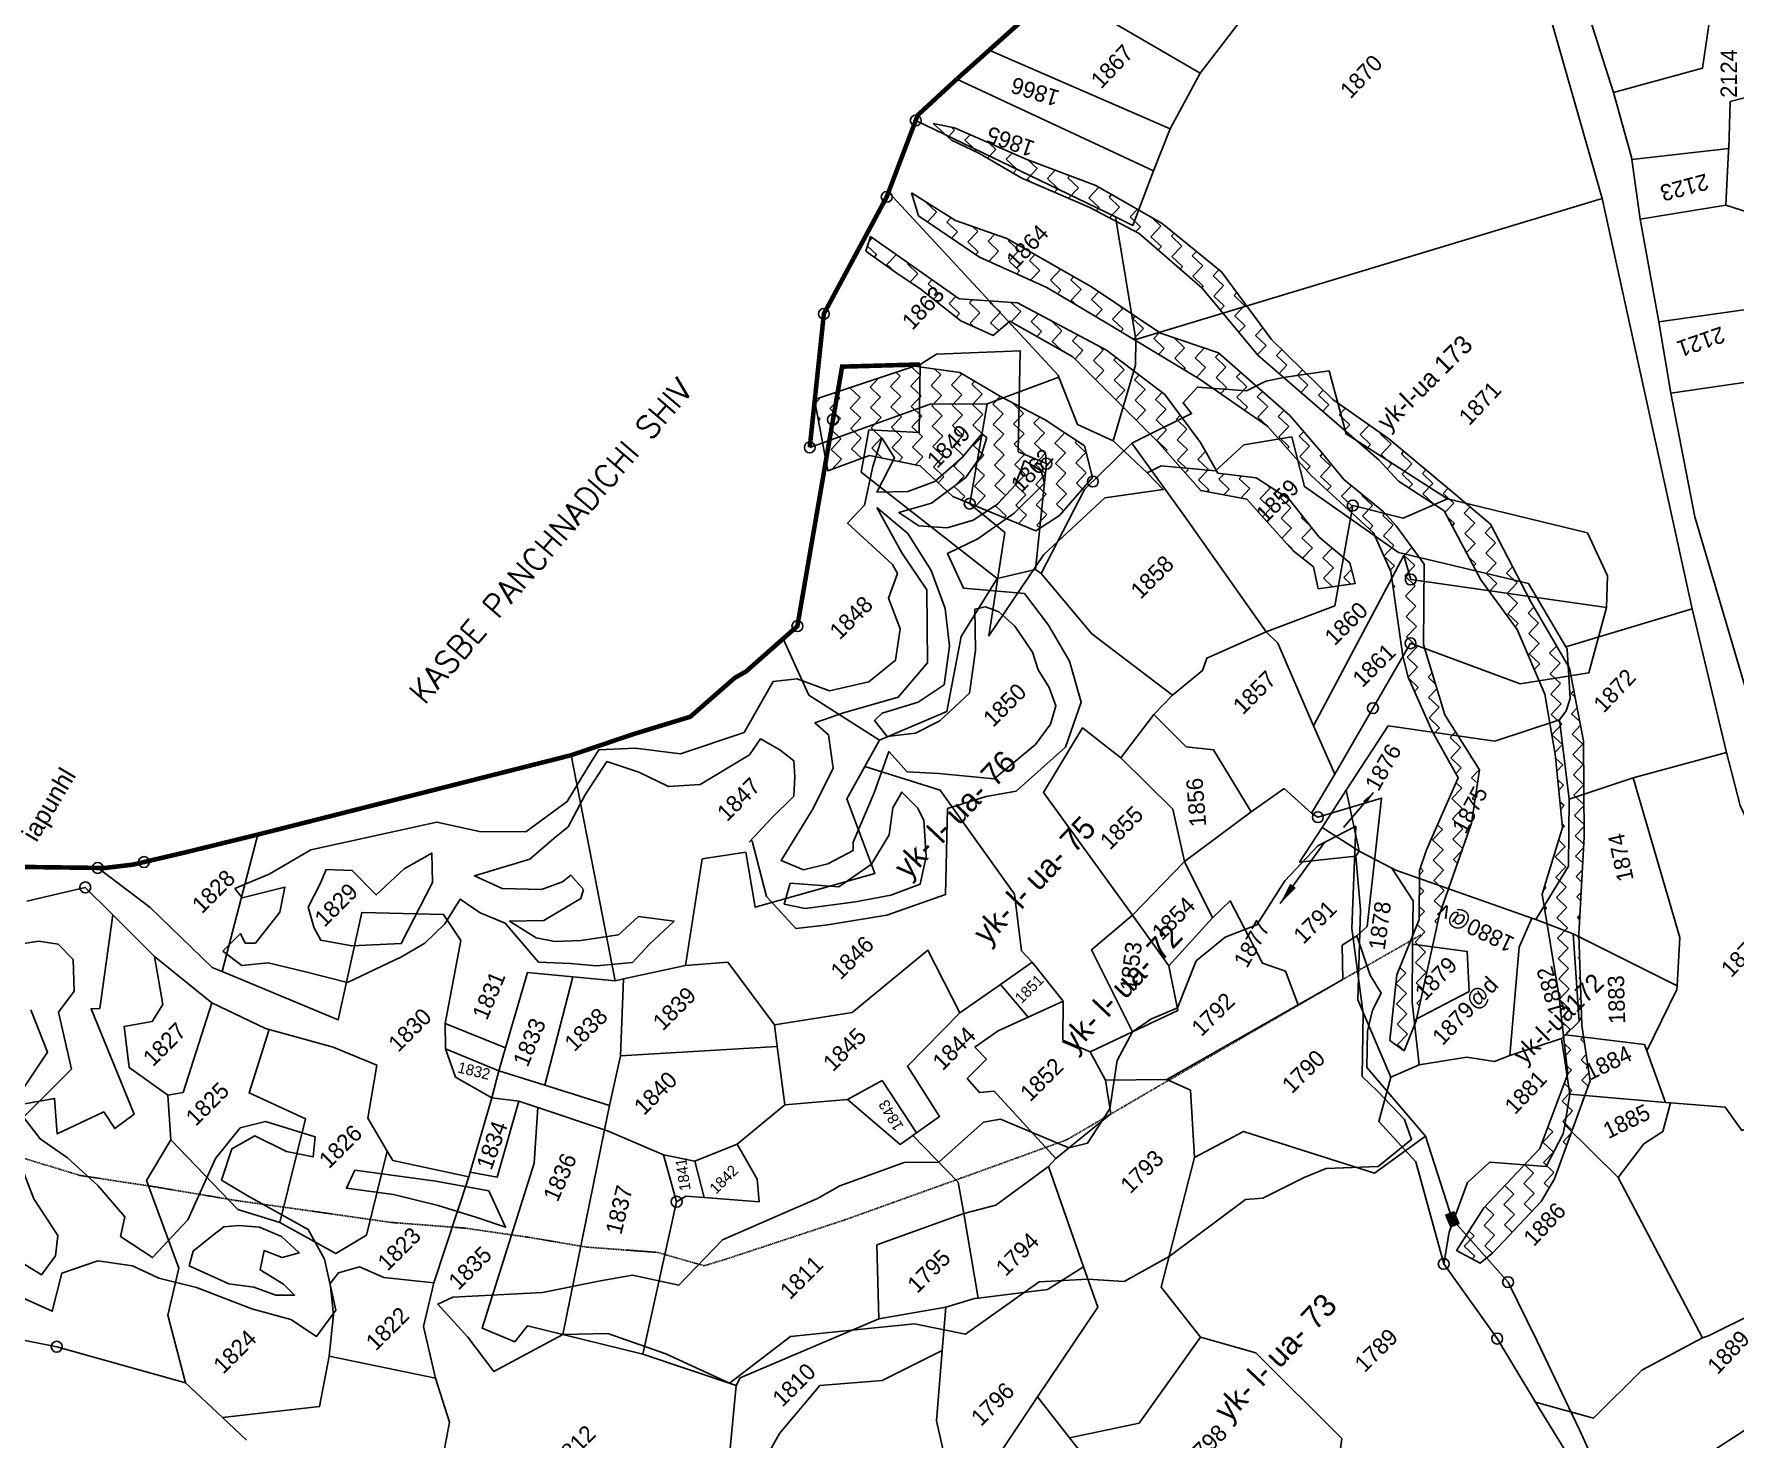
# Model space of a CAD drawing. Header units: metres. Extents: x 302481 to 307962, y 1946667 to 1951250.
# Drawn here: x 304775 to 305535, y 1949064 to 1949692 of the extents above; entities that cross this region are included whole.
import ezdxf

# ---------------------------------------------------------------- set-up
doc = ezdxf.new("R2010")
doc.units = ezdxf.units.M
doc.linetypes.add('DASHED', pattern=[0.75, 0.5, -0.25])
for name, color, linetype in [('LINE_FOOTPATH', 1, 'DASHED'), ('POLY_HATCH', 12, 'Continuous'), ('POLY_PARCEL', 6, 'Continuous'), ('POLY_ROAD', 30, 'Continuous'), ('SYM_ARROW', 1, 'Continuous'), ('SYM_STONE', 1, 'Continuous'), ('TEXT_MAPOUT', 7, 'Continuous'), ('TEXT_PARCEL', 7, 'Continuous'), ('V_BOUND_LINE', 7, 'Continuous')]:
    doc.layers.add(name, color=color, linetype=linetype)
doc.styles.get("Standard").update_dxf_attribs({"font": 'simplex.shx'})
doc.styles.add('TEXT_MAP', font='')
doc.styles.get('TEXT_MAP').set_extended_font_data('Kruti Dev 050')
doc.dimstyles.get("Standard").update_dxf_attribs({"dimtxt": 0.18, "dimasz": 0.18, "dimexe": 0.18, "dimexo": 0.0625, "dimgap": 0.09, "dimtad": 0, "dimtih": 1, "dimtoh": 1, "dimdec": 4, "dimzin": 0, "dimdsep": 46, "dimtxsty": 'Standard', "dimcen": 0.09, "dimadec": 0, "dimazin": 0, "dimtfac": 1, "dimtdec": 4, "dimtofl": 0, "dimtmove": 0, "dimatfit": 3, "dimfxl": 1, "dimtolj": 1, "dimtzin": 0, "dimarcsym": 0})
pattern_1 = [(46.59836, (306648.6593, 1946662.5794), (-0.253821, 9.096249), [6.434523, -6.434523]), (136.59836, (306653.0805, 1946667.2544), (-9.096249, -0.253821), [6.434523, -6.434523])]

# ---------------------------------------------------------------- blocks, each defined once
blk = doc.blocks.new('STONE')
blk.add_circle((0, 0), 0.851)
blk = doc.blocks.new('STONESQUAREFILLED')
blk.add_hatch(color=256).paths.add_polyline_path([(0.7, -0.48), (0.7, 0.48), (-0.7, 0.48), (-0.7, -0.48)])
blk.add_lwpolyline([(-0.7, 0.48), (0.7, 0.48), (0.7, -0.48), (-0.7, -0.48)], close=True)
blk = doc.blocks.new('TEXTARROW')
blk.add_leader([(0.04, -0.01), (8.68, -0.01)], dimstyle='Standard', override={"dimtxt": 2.5, "dimasz": 2.5, "dimexe": 1.25, "dimexo": 0.625, "dimgap": 0.625, "dimtad": 1, "dimtih": 0, "dimtoh": 0, "dimzin": 8, "dimcen": 2.5, "dimtofl": 1})

msp = doc.modelspace()

# ---------------------------------------------------------------- hatches: boundary and pattern name
at = {"layer": 'POLY_HATCH'}
h = msp.add_hatch(dxfattribs=at)
h.set_pattern_fill('ZIGZAG', color=256, scale=2.026621, angle=46.59836, style=0)
h.set_pattern_definition(pattern_1)
h.paths.add_polyline_path([(305384.59, 1949491.8), (305404.99, 1949478.47), (305421.49, 1949447.7), (305437.59, 1949425.49), (305450.01, 1949396.53), (305454.68, 1949369.8), (305457.94, 1949336.9), (305448.87, 1949307.16), (305456.31, 1949262.13), (305460.34, 1949226.8), (305447.86, 1949193.45), (305422.77, 1949166.92), (305410.6, 1949147.94), (305421.17, 1949142.2), (305426.58, 1949146.77), (305448.38, 1949169.82), (305454.33, 1949179.96), (305470.27, 1949223.72), (305466.59, 1949248.43), (305465.16, 1949289.2), (305467.61, 1949332.78), (305467.37, 1949375.65), (305460.98, 1949408.18), (305443.65, 1949438.11), (305425.79, 1949472.6), (305408.25, 1949487.36), (305380.3, 1949510.76), (305355.22, 1949528.22), (305327.79, 1949555.16), (305305.48, 1949585.36), (305279.03, 1949606.94), (305249.39, 1949623.85), (305218.44, 1949635.53), (305186.18, 1949649.67), (305176.68, 1949651.58), (305184.8, 1949644.21), (305197.02, 1949638.34), (305216.34, 1949627.18), (305246.69, 1949614.15), (305268.76, 1949602.52), (305296.86, 1949578.09), (305321.82, 1949548.08), (305375.76, 1949501.34)])
h = msp.add_hatch(dxfattribs=at)
h.set_pattern_fill('ZIGZAG', color=256, scale=2.026621, angle=46.59836, style=0)
h.set_pattern_definition(pattern_1)
h.paths.add_polyline_path([(305227.43, 1949578.29), (305255.68, 1949561.54), (305295.47, 1949537.44), (305326.04, 1949516.36), (305345.66, 1949494.25), (305373.42, 1949468.7), (305381.21, 1949451.37), (305386.49, 1949413.54), (305388.92, 1949404.16), (305399.65, 1949380.06), (305411.34, 1949359.1), (305397.15, 1949327.03), (305393.98, 1949317.7), (305393.85, 1949295.78), (305383.83, 1949271.1), (305380.79, 1949241.83), (305387.08, 1949237.14), (305392.57, 1949250.51), (305402.91, 1949298.14), (305417.29, 1949338.9), (305420.75, 1949362.71), (305405.29, 1949387.38), (305395.77, 1949418.7), (305396.1, 1949454.68), (305383.65, 1949471.73), (305377.86, 1949477.99), (305360.19, 1949492.58), (305349.98, 1949505.09), (305336.01, 1949521.15), (305304.16, 1949549.13), (305278.32, 1949557.91), (305247.4, 1949578.61), (305209.51, 1949600.21), (305186.62, 1949608.33), (305166.9, 1949620.57), (305170.1, 1949610.43), (305197.31, 1949591.82)])
h = msp.add_hatch(dxfattribs=at)
h.set_pattern_fill('ZIGZAG', color=256, scale=2.026621, angle=46.59836, style=0)
h.set_pattern_definition(pattern_1)
h.paths.add_polyline_path([(305210.9, 1949563.33), (305239.13, 1949547.31), (305276.73, 1949509.61), (305296.2, 1949487.59), (305316.77, 1949483.72), (305337.43, 1949460.73), (305346.67, 1949453.42), (305348.7, 1949443.61), (305365.26, 1949446.03), (305362.82, 1949455.24), (305349.21, 1949466.69), (305335.58, 1949483.85), (305321.06, 1949493.32), (305303.81, 1949495.39), (305296.13, 1949509.07), (305280.18, 1949530.55), (305254.04, 1949550.29), (305214.33, 1949571.47), (305188.32, 1949573.3), (305148.59, 1949601.18), (305146.58, 1949594.54), (305160.96, 1949584.22), (305170.64, 1949577.91), (305188.96, 1949563.44), (305203.4, 1949556.9)])
h = msp.add_hatch(dxfattribs=at)
h.set_pattern_fill('ZIGZAG', color=256, scale=2.026621, angle=46.59836, style=0)
h.set_pattern_definition(pattern_1)
h.paths.add_polyline_path([(305206.71, 1949529.57), (305188.49, 1949540.39), (305168.31, 1949543.11), (305123.54, 1949528.25), (305129.62, 1949496.35), (305148.23, 1949503.21), (305170.89, 1949498.56), (305185.48, 1949484.96), (305222.56, 1949469.5), (305233.07, 1949476.35), (305247.92, 1949493.44), (305244.24, 1949507.6), (305226.74, 1949519.17)])

# ---------------------------------------------------------------- linework, layer by layer
at = {"layer": 'LINE_FOOTPATH'}
msp.add_lwpolyline([(305394.63, 1949288.94), (305359.72, 1949269.06), (305275.83, 1949220.44), (305236.28, 1949197.33), (305189.36, 1949180.32), (305136.5, 1949161.35), (305083.49, 1949143.86), (305074.27, 1949141.08), (305053.41, 1949147.04), (305021.67, 1949149.41), (304996.19, 1949153.74), (304967.26, 1949157.91), (304934.38, 1949160.44), (304899.36, 1949165.44), (304864.84, 1949170.28), (304829.17, 1949176.28), (304795.31, 1949181.44), (304761.14, 1949191.87), (304740.13, 1949204.91), (304721.79, 1949230.44), (304722.8, 1949237.83), (304737.31, 1949268.18), (304754.27, 1949307.5), (304757.6, 1949318.52)], dxfattribs=at)
at = {"layer": 'POLY_HATCH'}
for points in [[(305384.59, 1949491.8), (305404.99, 1949478.47), (305421.49, 1949447.7), (305437.59, 1949425.49), (305450.01, 1949396.53), (305454.68, 1949369.8), (305457.94, 1949336.9), (305448.87, 1949307.16), (305456.31, 1949262.13), (305460.34, 1949226.8), (305447.86, 1949193.45), (305422.77, 1949166.92), (305410.6, 1949147.94), (305421.17, 1949142.2), (305426.58, 1949146.77), (305448.38, 1949169.82), (305454.33, 1949179.96), (305470.27, 1949223.72), (305466.59, 1949248.43), (305465.16, 1949289.2), (305467.61, 1949332.78), (305467.37, 1949375.65), (305460.98, 1949408.18), (305443.65, 1949438.11), (305425.79, 1949472.6), (305408.25, 1949487.36), (305380.3, 1949510.76), (305355.22, 1949528.22), (305327.79, 1949555.16), (305305.48, 1949585.36), (305279.03, 1949606.94), (305249.39, 1949623.85), (305218.44, 1949635.53), (305186.18, 1949649.67), (305176.68, 1949651.58)], [(305184.8, 1949644.21), (305176.68, 1949651.58)], [(305375.76, 1949501.34), (305321.82, 1949548.08), (305296.86, 1949578.09), (305268.76, 1949602.52), (305246.69, 1949614.15), (305216.34, 1949627.18), (305197.02, 1949638.34), (305184.8, 1949644.21)], [(305166.9, 1949620.57), (305186.62, 1949608.33), (305209.51, 1949600.21), (305247.4, 1949578.61), (305278.32, 1949557.91), (305304.16, 1949549.13), (305336.01, 1949521.15), (305349.98, 1949505.09), (305360.19, 1949492.58), (305377.86, 1949477.99)], [(305166.9, 1949620.57), (305170.1, 1949610.43)], [(305381.21, 1949451.37), (305373.42, 1949468.7), (305345.66, 1949494.25), (305326.04, 1949516.36), (305295.47, 1949537.44), (305255.68, 1949561.54), (305227.43, 1949578.29), (305197.31, 1949591.82), (305170.1, 1949610.43)], [(305148.59, 1949601.18), (305146.58, 1949594.54)], [(305148.59, 1949601.18), (305188.32, 1949573.3), (305214.33, 1949571.47), (305254.04, 1949550.29), (305280.18, 1949530.55), (305296.13, 1949509.07), (305303.81, 1949495.39), (305321.06, 1949493.32), (305335.58, 1949483.85), (305349.21, 1949466.69), (305362.82, 1949455.24)], [(305276.73, 1949509.61), (305239.13, 1949547.31), (305210.9, 1949563.33), (305203.4, 1949556.9), (305188.96, 1949563.44), (305170.64, 1949577.91), (305160.96, 1949584.22), (305146.58, 1949594.54)], [(305123.54, 1949528.25), (305168.31, 1949543.11), (305188.49, 1949540.39), (305206.71, 1949529.57), (305226.74, 1949519.17), (305244.24, 1949507.6), (305247.92, 1949493.44)], [(305123.54, 1949528.25), (305129.62, 1949496.35), (305148.23, 1949503.21), (305170.89, 1949498.56), (305185.48, 1949484.96), (305222.56, 1949469.5), (305233.07, 1949476.35), (305247.92, 1949493.44)], [(305153.66, 1949511.12), (305149.63, 1949498.25), (305146, 1949481.08), (305138.3, 1949472.92), (305158.48, 1949454.48), (305160.72, 1949450.49), (305156.7, 1949439.46), (305161.87, 1949425.75), (305159.78, 1949411.75), (305147.89, 1949402.06), (305130.29, 1949398.11), (305115.8, 1949403.36), (305105.16, 1949402.25), (305092.11, 1949379.38), (305063.76, 1949369.83), (305043.53, 1949372.43), (305027.17, 1949371.75), (305022.55, 1949364.4), (305013.1, 1949348.57), (304994.65, 1949335.01), (304973.8, 1949335.16), (304954.8, 1949339.39), (304898.44, 1949326.93), (304879.8, 1949316.03), (304864.55, 1949309.72)], [(305153.66, 1949511.12), (305159.43, 1949502.14), (305151.51, 1949486.79), (305165.38, 1949487.13), (305177.39, 1949491.6), (305189.79, 1949502.45), (305198.35, 1949512.96)], [(305200.63, 1949511.24), (305198.04, 1949503.18), (305191.26, 1949493.45), (305175.86, 1949481.86), (305161.23, 1949477.77), (305170.2, 1949471.75), (305182.94, 1949470.98), (305194.57, 1949474.33), (305205.46, 1949481.43), (305213.36, 1949490.03), (305217.39, 1949501)], [(305200.63, 1949511.24), (305198.35, 1949512.96)], [(305276.73, 1949509.61), (305296.2, 1949487.59), (305316.77, 1949483.72), (305337.43, 1949460.73), (305346.67, 1949453.42), (305348.7, 1949443.61)], [(305095.26, 1949331.36), (305095.75, 1949330.82), (305102.09, 1949306.13), (305115.32, 1949291.83), (305128.59, 1949293.37), (305155.86, 1949297.74), (305182.14, 1949306.96), (305182.98, 1949345.49), (305200.26, 1949350.87), (305213.68, 1949353.27), (305235.85, 1949372.92), (305242.77, 1949393.02), (305237.55, 1949411.29), (305228.18, 1949427.43), (305217.39, 1949441.58), (305190.14, 1949443.92), (305183.06, 1949459.48), (305196.63, 1949466.02), (305212.79, 1949477.4), (305226.37, 1949490.9), (305224.98, 1949496.35), (305217.39, 1949501)], [(305384.59, 1949491.8), (305375.76, 1949501.34)], [(305383.65, 1949471.73), (305377.86, 1949477.99)], [(305381.21, 1949451.37), (305386.49, 1949413.54), (305388.92, 1949404.16), (305399.65, 1949380.06), (305411.34, 1949359.1), (305397.15, 1949327.03), (305393.98, 1949317.7), (305393.85, 1949295.78), (305383.83, 1949271.1), (305380.79, 1949241.83), (305387.08, 1949237.14), (305392.57, 1949250.51), (305402.91, 1949298.14), (305417.29, 1949338.9), (305420.75, 1949362.71), (305405.29, 1949387.38), (305395.77, 1949418.7), (305396.1, 1949454.68), (305383.65, 1949471.73)], [(305362.82, 1949455.24), (305365.26, 1949446.03), (305348.7, 1949443.61)], [(305072.57, 1949356.12), (305094.54, 1949369.44), (305099.44, 1949376.55), (305108.04, 1949371.66), (305114.4, 1949366.78), (305114.75, 1949359.65), (305114.35, 1949351.03), (305104.2, 1949340.94), (305094.42, 1949330.46)], [(305013.47, 1949337.22), (305021.08, 1949351.62), (305030.73, 1949366.42), (305045.06, 1949361.74)], [(305045.06, 1949361.74), (305058.31, 1949355.3), (305072.57, 1949356.12), (305072.57, 1949356.12)], [(305013.47, 1949337.22), (305007.27, 1949332.17)], [(305014.71, 1949315.66), (305010.95, 1949312.67), (305001.57, 1949309.32), (304983.96, 1949309.73), (304971.61, 1949315.38), (304996.37, 1949322.82), (305007.27, 1949332.17)], [(305020.31, 1949309.28), (305014.71, 1949315.66)], [(304859.14, 1949281.72), (304867.71, 1949275.27), (304879.47, 1949276.47), (304896.73, 1949272.35), (304914.91, 1949267.71), (304930.27, 1949274.94), (304939.07, 1949279.21), (304949.41, 1949285.32), (304958.34, 1949293.89), (304965.22, 1949304.92), (304974.19, 1949298.87), (304985.32, 1949294.15), (305000.19, 1949276.84), (305014.6, 1949276.2), (305026.15, 1949275.15), (305042.2, 1949276.55), (305049.79, 1949284.82), (305060.86, 1949295.12), (305045.01, 1949297.23)], [(304864.55, 1949309.72), (304867.76, 1949305.48)], [(304867.76, 1949305.48), (304886.89, 1949310.31), (304884.61, 1949299.07), (304873.69, 1949285.22), (304869.2, 1949285.23), (304867.04, 1949289.58)], [(305045.01, 1949297.23), (305035.99, 1949289.01), (305019.12, 1949286.42), (305007.5, 1949286.07), (304999.26, 1949287.58), (304987.29, 1949295.1), (305002.65, 1949295.45), (305019.18, 1949305.16), (305020.31, 1949309.28)], [(304859.14, 1949281.72), (304867.04, 1949289.58)], [(304769.08, 1949127.05), (304782.93, 1949120.74), (304787.17, 1949137.74), (304803.29, 1949143.21), (304818.85, 1949141.08), (304830.49, 1949135.56), (304847.35, 1949131.34), (304872.06, 1949121.86), (304889.58, 1949116.99), (304901.07, 1949109.5), (304909.62, 1949121.27), (304904.59, 1949144.05), (304897.3, 1949157.28), (304870, 1949172.52), (304858.63, 1949179.35), (304863.13, 1949193.34), (304873.49, 1949199.08), (304887.6, 1949192.11), (304899.5, 1949189.73), (304900.45, 1949198.63), (304878.22, 1949205.48), (304866.95, 1949202.75), (304855.89, 1949189), (304843.58, 1949161.59), (304827.71, 1949144.73), (304813.37, 1949154.22), (304815.31, 1949162.97), (304803.26, 1949176.88), (304789.76, 1949189.37), (304777.45, 1949197.78), (304770.06, 1949207.5), (304791.45, 1949228.9), (304785.78, 1949254.42), (304792.64, 1949263.75), (304792.21, 1949278.01), (304785.52, 1949284.85), (304776.9, 1949286.18), (304753.89, 1949282.52)], [(304773.33, 1949255.52), (304780.81, 1949236.58), (304766.49, 1949215.05)]]:
    msp.add_lwpolyline(points, dxfattribs=at)
for points in [[(305151.48, 1949479.94), (305165.31, 1949468.3), (305175.76, 1949451.78), (305182.07, 1949434.9), (305183.9, 1949418.04), (305181.59, 1949400.8), (305169.95, 1949392.95), (305153.82, 1949388.11), (305150.43, 1949384.75), (305156.03, 1949377.62), (305168.78, 1949379.09), (305179.67, 1949384.69), (305192.82, 1949397.03), (305195.51, 1949416.14), (305195.19, 1949434.5), (305200.07, 1949435.62), (305206.06, 1949433.35), (305213.16, 1949426.97), (305220.99, 1949415.33), (305223.59, 1949407.46), (305228.44, 1949399.58), (305231.41, 1949391.32), (305229.14, 1949383.08), (305222.36, 1949374.1), (305203.95, 1949358.78), (305179.22, 1949361.08), (305164.98, 1949361.86), (305156.76, 1949370.87), (305150.33, 1949352.52), (305140.89, 1949330.42), (305140.88, 1949326.68), (305129.62, 1949320.7), (305118.74, 1949318.1), (305108.64, 1949322.25), (305122.95, 1949345.45), (305132, 1949363.42), (305129.8, 1949378.42), (305123.82, 1949383.68), (305136.58, 1949388.15), (305160.96, 1949395.22), (305174.13, 1949410.56), (305173.85, 1949443.17), (305162.66, 1949459.68)], [(305112.73, 1949312.06), (305134.46, 1949310.51), (305149.11, 1949320.6), (305157.02, 1949333.7), (305158.56, 1949345.69), (305162.7, 1949352.81), (305169.8, 1949345.67), (305172.41, 1949340.04), (305173.48, 1949323.93), (305170.82, 1949311.56), (305157.69, 1949306.72), (305141.93, 1949303.75), (305119.44, 1949300.8), (305110.07, 1949302.7)], [(305316.22, 1949170.72), (305282.05, 1949145.24), (305261.99, 1949133.99), (305245.81, 1949135.1), (305224.02, 1949133.84), (305191.03, 1949110.43), (305168.23, 1949115.08), (305140.31, 1949112.3), (305112.91, 1949109.49), (305085.59, 1949088.58), (305057.15, 1949101.7), (305031.28, 1949110.75), (305011.1, 1949110.37), (304980.32, 1949093.74), (304968.73, 1949109.12), (304955.18, 1949123.85), (304961.99, 1949127.09), (305001.98, 1949129.11), (305027.89, 1949134.32), (305042.21, 1949136.82), (305063.03, 1949132.35), (305082.46, 1949152.73), (305110.49, 1949164.88), (305124.91, 1949171.14), (305134.85, 1949176.81), (305163.68, 1949187.16), (305179.22, 1949187.32), (305189.25, 1949196.43), (305199.2, 1949205.24), (305206.71, 1949206.56), (305237.27, 1949193.8), (305245.64, 1949195.83), (305255.66, 1949211.2), (305258.83, 1949232.83), (305265.77, 1949245.67), (305273.89, 1949251.32), (305285.78, 1949256.4), (305294.19, 1949277.3), (305307.17, 1949287.92), (305321.35, 1949293.46), (305333.76, 1949313.16), (305348.57, 1949328.74), (305365.54, 1949337.54), (305363.7, 1949291.8), (305368.9, 1949253.79), (305368.45, 1949225.72), (305375.2, 1949219.05), (305387.26, 1949206.44), (305390.5, 1949197.47), (305375.58, 1949185.4), (305352.34, 1949184.48), (305342.4, 1949180.51), (305323.98, 1949171.23)], [(304897.36, 1949301.29), (304899.95, 1949291.92), (304902.93, 1949286.66), (304916.79, 1949284.01), (304938.91, 1949285.09), (304952.86, 1949312.42), (304952.53, 1949325.54), (304940.14, 1949318.44), (304927.73, 1949306.85), (304916.9, 1949317.74), (304905.28, 1949318.14), (304902.64, 1949311.77)], [(304743.59, 1949194.37), (304748.74, 1949206.28), (304764.6, 1949197.16), (304774.74, 1949171.02), (304785.48, 1949154.54), (304784.31, 1949145.45), (304778.04, 1949136.95), (304754.24, 1949151.76), (304737.83, 1949168.26), (304741.28, 1949181.88)], [(304918.17, 1949183.81), (304954.31, 1949178.86), (304978.04, 1949174.49), (304985.55, 1949158.28), (304972.61, 1949162.63), (304955.36, 1949168.07), (304935.4, 1949172.97), (304914.37, 1949175.72)]]:
    msp.add_lwpolyline(points, close=True, dxfattribs=at)
at = {"layer": 'POLY_HATCH', "lineweight": -2}
msp.add_lwpolyline([(304845.9, 1949147.62), (304853.59, 1949153.88), (304859.54, 1949158.4), (304866.51, 1949159.09), (304875.58, 1949158.37), (304885.34, 1949154.16), (304893.34, 1949146.81), (304885.66, 1949144.74), (304877.64, 1949147.9), (304875.87, 1949139.18), (304886.32, 1949132.88), (304891.19, 1949127.98), (304882.82, 1949128), (304873.06, 1949131.51), (304861.9, 1949132.94), (304844.14, 1949141)], close=True, dxfattribs=at)
at = {"layer": 'POLY_PARCEL'}
for points in [[(305337.7, 1949725.79), (305335.85, 1949726.06), (305295.99, 1949674.2)], [(305295.99, 1949674.2), (305231.95, 1949711.49)], [(305523.43, 1949696.61), (305520.51, 1949676.3), (305480.69, 1949665.47)], [(305201.65, 1949684.4), (305282.5, 1949649.2)], [(305275.11, 1949630.46), (305187.18, 1949671.46)], [(305295.99, 1949674.2), (305282.5, 1949649.2)], [(305532.21, 1949640.51), (305532.79, 1949661.41), (305553.93, 1949666.84)], [(305553.67, 1949653.84), (305552.76, 1949608.13), (305530.93, 1949615.09)], [(305258.1, 1949609.85), (305168.83, 1949652.97)], [(305282.5, 1949649.2), (305275.11, 1949630.46)], [(305488.96, 1949635.49), (305532.21, 1949640.51)], [(305530.93, 1949615.09), (305532.18, 1949639.46), (305532.21, 1949640.51)], [(305275.11, 1949630.46), (305265.9, 1949606.08), (305258.1, 1949609.85)], [(305232.88, 1949538.22), (305232.5, 1949539.18), (305156.65, 1949620.87)], [(305267.16, 1949555.15), (305475.7, 1949618.18)], [(305258.1, 1949609.85), (305267.16, 1949555.15)], [(305530.93, 1949615.09), (305492.66, 1949608.8)], [(305501.01, 1949562.91), (305544.35, 1949569.07)], [(305506.31, 1949531.12), (305542.05, 1949536.29), (305544.35, 1949569.07)], [(305267.16, 1949555.15), (305267.01, 1949543.65), (305257.1, 1949509.75)], [(305222.38, 1949452.35), (305227.27, 1949499.59), (305214.67, 1949504.93), (305215.57, 1949550.09), (305178.19, 1949548.56), (305170.77, 1949543.92)], [(305205.29, 1949448.29), (305144.46, 1949495.75), (305147.9, 1949514.68), (305170.36, 1949513.51), (305170.77, 1949543.92)], [(305406.45, 1949483.94), (305361.19, 1949512.88), (305353.6, 1949541.08), (305334.14, 1949538.27), (305325.31, 1949536.39), (305316.75, 1949532.14), (305294.75, 1949533.8), (305288.37, 1949526.79), (305292.15, 1949521.94), (305265.44, 1949508.72)], [(305200.79, 1949526.37), (305232.88, 1949538.22)], [(305257.1, 1949509.75), (305241.2, 1949517.14), (305232.88, 1949538.22)], [(305200.79, 1949526.37), (305175.36, 1949526.15), (305121.48, 1949506.82)], [(305272.24, 1949495.47), (305279.44, 1949488), (305253.37, 1949484.32), (305226.09, 1949458.95), (305201.59, 1949422.61), (305208.67, 1949468.83), (305192.98, 1949481.7), (305200.79, 1949526.37)], [(305257.1, 1949509.75), (305272.24, 1949495.47)], [(305459.43, 1949417.74), (305442.79, 1949445.96), (305384.66, 1949459.87), (305342.57, 1949489.35), (305337, 1949511.53), (305315.44, 1949507.98), (305302.9, 1949496.34), (305278.47, 1949498.58), (305272.24, 1949495.47)], [(305265.44, 1949508.72), (305244.32, 1949487.98), (305224.84, 1949450.54)], [(305325.4, 1949424.39), (305288.61, 1949476.61), (305265.44, 1949508.72)], [(305356.16, 1949436.05), (305364.18, 1949480.89), (305386.67, 1949475.22), (305406.45, 1949483.94)], [(305477.65, 1949435.31), (305478.08, 1949449.45), (305469.03, 1949468.73), (305406.45, 1949483.94)], [(305346.7, 1949382.46), (305387.06, 1949458.6), (305390.08, 1949447.82), (305477.65, 1949435.31)], [(305205.29, 1949448.29), (305189.16, 1949422.32), (305182.79, 1949388.8), (305152.58, 1949376.02)], [(305222.38, 1949452.35), (305205.29, 1949448.29)], [(305224.84, 1949450.54), (305222.38, 1949452.35)], [(305224.84, 1949450.54), (305247.59, 1949423.58), (305283.67, 1949396.18)], [(305325.4, 1949424.39), (305356.16, 1949436.05)], [(305356.1, 1949360.82), (305390, 1949419.33), (305438.93, 1949401.14), (305469.68, 1949406.11), (305477.65, 1949435.31)], [(305459.43, 1949417.74), (305515.87, 1949434.75)], [(305152.58, 1949376.02), (305121.03, 1949396.14), (305109.59, 1949421.35)], [(305283.67, 1949396.18), (305297.05, 1949407.08), (305298.99, 1949412.71), (305325.4, 1949424.39)], [(305325.4, 1949424.39), (305330.67, 1949419.32), (305346.7, 1949382.46)], [(305459.49, 1949389.06), (305461.34, 1949394.6), (305460.06, 1949416.68), (305459.43, 1949417.74)], [(305275.22, 1949387.49), (305283.67, 1949396.18)], [(305275.22, 1949387.49), (305260.55, 1949368.1)], [(305318.72, 1949343.92), (305301.96, 1949371.71), (305289.77, 1949373.02), (305275.22, 1949387.49)], [(305456.58, 1949385.15), (305459.49, 1949389.06)], [(305260.55, 1949368.1), (305243.42, 1949381.46), (305226, 1949352.61), (305265.78, 1949297.81)], [(305346.7, 1949382.46), (305356.1, 1949360.82)], [(305361.3, 1949353.6), (305380, 1949382.36), (305427.68, 1949375.56), (305456.58, 1949385.15)], [(305456.58, 1949385.15), (305460.95, 1949349.64)], [(305152.58, 1949376.02), (305146.09, 1949364.28)], [(305034.44, 1949268.42), (305014.9, 1949369.29)], [(305288.96, 1949321.83), (305283.74, 1949345.11), (305260.55, 1949368.1)], [(305489.44, 1949359.16), (305531.15, 1949370.5)], [(305146.09, 1949364.28), (305138.05, 1949349.73), (305150.62, 1949316.33), (305097.13, 1949301.35), (305092.88, 1949325.91), (305073.45, 1949322.9), (305065.92, 1949275.26)], [(305220.94, 1949276.71), (305216.14, 1949281.86), (305213.01, 1949307.22), (305179.79, 1949353.66), (305146.09, 1949364.28)], [(305345.71, 1949343.44), (305356.1, 1949360.82)], [(305489.44, 1949359.16), (305460.95, 1949349.64)], [(305509.14, 1949266.22), (305510.35, 1949287.86), (305489.44, 1949359.16)], [(305318.72, 1949343.92), (305333.52, 1949354.32), (305345.71, 1949343.44)], [(305365.97, 1949288.48), (305370.57, 1949292.67), (305376.96, 1949350.14), (305348.58, 1949341.57), (305345.71, 1949343.44)], [(305350.49, 1949336.98), (305361.3, 1949353.6)], [(305367.03, 1949326.35), (305361.3, 1949353.6)], [(305460.95, 1949349.64), (305460.61, 1949319.73), (305445.98, 1949295.81)], [(305288.96, 1949321.83), (305318.72, 1949343.92)], [(305365.57, 1949324.19), (305340.38, 1949321.44), (305350.49, 1949336.98)], [(305367.03, 1949326.35), (305350.49, 1949336.98)], [(304858.8, 1949272.55), (304874.83, 1949333.81)], [(305265.78, 1949297.81), (305288.96, 1949321.83)], [(305301.56, 1949296.61), (305288.96, 1949321.83)], [(305367.03, 1949326.35), (305365.57, 1949324.19)], [(305381.12, 1949225.36), (305366.42, 1949259.91), (305367.58, 1949300.11), (305365.57, 1949324.19)], [(305381.63, 1949318.74), (305367.03, 1949326.35)], [(304803.24, 1949318.9), (304826.66, 1949301.15), (304854.41, 1949274.38), (304858.8, 1949272.55)], [(305381.63, 1949318.74), (305391.14, 1949304.14), (305390.94, 1949284.85)], [(305444.19, 1949296.43), (305383.4, 1949317.82), (305381.63, 1949318.74)], [(304810.01, 1949297.92), (304808.99, 1949298.94), (304797.65, 1949310.19), (304771.53, 1949303.97)], [(305301.56, 1949296.61), (305309.45, 1949304.14), (305323.8, 1949276.35), (305334.06, 1949272.8), (305339.78, 1949257.7)], [(304810.01, 1949297.92), (304804.18, 1949256.08), (304800.25, 1949255.94), (304819.49, 1949208.8), (304810.86, 1949202.4), (304805.93, 1949209.85), (304785.04, 1949199.97), (304783.93, 1949215.87), (304682.96, 1949197.84)], [(304828.61, 1949279.36), (304810.01, 1949297.92)], [(304858.8, 1949272.55), (304910.71, 1949250.93), (304921.27, 1949298.99), (304957.82, 1949298.08), (304965.52, 1949286.39), (304958.51, 1949249.29)], [(305265.78, 1949297.81), (305247.43, 1949282.28), (305265.77, 1949245.67)], [(305265.78, 1949297.81), (305281.91, 1949275.15)], [(305281.91, 1949275.15), (305301.56, 1949296.61)], [(305434.34, 1949235.06), (305438.52, 1949283.45), (305444.19, 1949296.43)], [(305445.98, 1949295.81), (305444.19, 1949296.43)], [(305462.76, 1949289.46), (305445.98, 1949295.81)], [(305459.24, 1949244.32), (305465.34, 1949250.2), (305462.76, 1949289.46)], [(305462.76, 1949289.46), (305509.14, 1949266.22)], [(305105.73, 1949248.82), (305140.47, 1949254.25), (305174.26, 1949282.1), (305188.61, 1949254.15)], [(305339.78, 1949257.7), (305359.72, 1949269.06), (305359.45, 1949284.3), (305365.97, 1949288.48)], [(305396.76, 1949198.93), (305370.45, 1949229.67), (305370.81, 1949245.9), (305372.93, 1949255.37), (305376.92, 1949262.98), (305371.97, 1949270.99), (305365.97, 1949288.48)], [(305390.94, 1949284.85), (305390.68, 1949258.94), (305391.57, 1949250.87)], [(305416.22, 1949263.6), (305415.37, 1949281.58), (305390.94, 1949284.85)], [(304834.54, 1949217.37), (304817.22, 1949229.66), (304815.1, 1949248.04), (304827.64, 1949250.2), (304832.34, 1949257.92), (304828.61, 1949279.36)], [(304828.61, 1949279.36), (304854.2, 1949258.66)], [(305065.92, 1949275.26), (305038.29, 1949269.25)], [(305065.92, 1949275.26), (305084.86, 1949276.82), (305105.73, 1949248.82)], [(305206.71, 1949266.78), (305220.94, 1949276.71)], [(305220.94, 1949276.71), (305234.68, 1949259.36)], [(305265.77, 1949245.67), (305286.02, 1949255.24), (305281.91, 1949275.15)], [(304985.47, 1949238.41), (304995.28, 1949272.13), (305015.64, 1949270.2)], [(305003.1, 1949221.72), (305015.64, 1949270.2)], [(305015.64, 1949270.2), (305034.44, 1949268.42)], [(305038.29, 1949269.25), (305034.44, 1949268.42)], [(305036.91, 1949234.93), (305038.29, 1949269.25)], [(305188.61, 1949254.15), (305206.71, 1949266.78)], [(305206.71, 1949266.78), (305219.03, 1949252.18)], [(305495.63, 1949237.13), (305509.05, 1949264.62), (305509.14, 1949266.22)], [(304834.54, 1949217.37), (304841.38, 1949218.54), (304854.2, 1949258.66)], [(304854.2, 1949258.66), (304878.18, 1949247.11), (304879.93, 1949246.64)], [(305219.03, 1949252.18), (305234.68, 1949259.36)], [(305234.68, 1949259.36), (305234.62, 1949241.86), (305246.8, 1949236.71)], [(305391.57, 1949250.87), (305416.22, 1949263.6)], [(305188.61, 1949254.15), (305165.1, 1949230.29), (305179.47, 1949207.79), (305169.23, 1949200.5)], [(305231.4, 1949189.08), (305203.9, 1949219.14), (305197.32, 1949218.51), (305191.88, 1949224.78), (305200.42, 1949233.43), (305195.3, 1949238.73), (305205.75, 1949246.09), (305219.03, 1949252.18)], [(305339.78, 1949257.7), (305281.1, 1949224.28)], [(305391.57, 1949250.87), (305393.79, 1949230.94)], [(304884.59, 1949160.47), (304896.06, 1949206.77), (304870.88, 1949218.31), (304879.93, 1949246.64)], [(304879.93, 1949246.64), (304908.52, 1949238.82), (304928.05, 1949230.72), (304924.02, 1949207.05), (304932.65, 1949192.35)], [(304958.73, 1949238.06), (304958.51, 1949249.29)], [(304958.51, 1949249.29), (304985.47, 1949238.41)], [(305106.97, 1949239.14), (305105.73, 1949248.82)], [(305246.8, 1949236.71), (305265.77, 1949245.67)], [(305457.45, 1949242.61), (305459.24, 1949244.32)], [(305495.63, 1949237.13), (305494.62, 1949239.93), (305459.24, 1949244.32)], [(304958.73, 1949238.06), (304963.19, 1949225.4), (304979.4, 1949216.11)], [(304982.48, 1949228.15), (304958.73, 1949238.06)], [(304985.47, 1949238.41), (304982.48, 1949228.15)], [(305036.91, 1949234.93), (305106.97, 1949239.14)], [(305110.32, 1949213.07), (305106.97, 1949239.14)], [(305253.66, 1949224.01), (305246.8, 1949236.71)], [(305434.34, 1949235.06), (305457.45, 1949242.61)], [(305457.45, 1949242.61), (305461.27, 1949217.83)], [(305503.96, 1949214.03), (305495.63, 1949237.13)], [(304979.4, 1949216.11), (304982.48, 1949228.15)], [(304982.48, 1949228.15), (305003.1, 1949221.72)], [(305031.92, 1949212.73), (305036.91, 1949234.93)], [(305393.79, 1949230.94), (305381.12, 1949225.36)], [(305393.79, 1949230.94), (305415.09, 1949234.33), (305427.58, 1949232.39), (305434.34, 1949235.06)], [(305003.1, 1949221.72), (305031.92, 1949212.73)], [(305138.41, 1949215.42), (305153.88, 1949223.81)], [(305153.88, 1949223.81), (305169.23, 1949200.5)], [(305253.66, 1949224.01), (305256.02, 1949208.93), (305231.4, 1949189.08)], [(305281.1, 1949224.28), (305253.66, 1949224.01)], [(305281.1, 1949224.28), (305291.62, 1949219.52), (305293.42, 1949189.4)], [(305404.83, 1949141.89), (305392.31, 1949187.56), (305375.8, 1949205.58), (305381.12, 1949225.36)], [(304835.93, 1949197.39), (304834.54, 1949217.37)], [(304969.69, 1949182.91), (304979.4, 1949216.11)], [(304969.69, 1949182.91), (304981.75, 1949180.62), (304991.42, 1949214.58)], [(304979.4, 1949216.11), (304991.42, 1949214.58)], [(304991.42, 1949214.58), (304999.94, 1949211.74)], [(305029.7, 1949201.8), (305031.92, 1949212.73)], [(305089.1, 1949195.47), (305110.32, 1949213.07)], [(305138.41, 1949215.42), (305110.32, 1949213.07)], [(305167.58, 1949199.33), (305161.94, 1949195.31), (305138.41, 1949215.42)], [(305461.27, 1949217.83), (305458.95, 1949204.13)], [(305461.27, 1949217.83), (305503.96, 1949214.03)], [(305482.83, 1949180.52), (305494.27, 1949195.56), (305502.73, 1949201.05), (305506.17, 1949213.86)], [(305503.96, 1949214.03), (305506.17, 1949213.86)], [(305506.17, 1949213.86), (305530.66, 1949211.96), (305538.01, 1949201.6), (305546.73, 1949204.46), (305556.14, 1949205.62), (305566.67, 1949196.37), (305580.3, 1949194.89), (305586.38, 1949205.19)], [(305011.1, 1949110.37), (304995.31, 1949114.27), (304989.66, 1949107.11), (304975.06, 1949113.18), (304998.36, 1949186.95), (304999.94, 1949211.74)], [(304999.94, 1949211.74), (305029.7, 1949201.8)], [(305011.1, 1949110.37), (305029.7, 1949201.8)], [(305029.7, 1949201.8), (305031.02, 1949201.36), (305056.15, 1949190.63)], [(305169.23, 1949200.5), (305167.58, 1949199.33)], [(305167.58, 1949199.33), (305187.77, 1949178.5), (305190.34, 1949164.39)], [(305293.42, 1949189.4), (305315.39, 1949201.15), (305373.93, 1949182.42), (305396.76, 1949198.93)], [(305483.55, 1949028.31), (305465.56, 1949067.73), (305446.65, 1949107.39), (305433.61, 1949133.75), (305408.68, 1949161.85), (305396.76, 1949198.93)], [(305458.95, 1949204.13), (305458.25, 1949199.98), (305450.61, 1949185.44), (305425.43, 1949187.38), (305415.46, 1949178.33), (305407.31, 1949156.05), (305404.83, 1949141.89)], [(305458.95, 1949204.13), (305482.83, 1949180.52)], [(304842.43, 1949088.74), (304834.51, 1949118.94), (304839.53, 1949139.93), (304825.08, 1949179.19), (304835.93, 1949197.39)], [(304835.93, 1949197.39), (304865.91, 1949166.17), (304884.59, 1949160.47)], [(304932.65, 1949192.35), (304923.34, 1949154.73), (304909.59, 1949146.53), (304884.59, 1949160.47)], [(304932.65, 1949192.35), (304935.11, 1949188.16), (304969.08, 1949180.81)], [(305056.15, 1949190.63), (305070.13, 1949187.77)], [(305056.15, 1949190.63), (305061.99, 1949169.67)], [(305070.13, 1949187.77), (305089.1, 1949195.47)], [(305074.3, 1949171.52), (305098.81, 1949169.59), (305098.01, 1949179.79), (305089.1, 1949195.47)], [(304969.08, 1949180.81), (304969.69, 1949182.91)], [(305070.13, 1949187.77), (305074.3, 1949171.52)], [(305190.34, 1949164.39), (305204.58, 1949168.15), (305228.2, 1949185.5)], [(305228.2, 1949185.5), (305231.4, 1949189.08)], [(305243.88, 1949140.61), (305228.2, 1949185.5)], [(305293.42, 1949189.4), (305278.53, 1949131.57), (305296.11, 1949109.18)], [(304953.39, 1949133.43), (304969.08, 1949180.81)], [(305482.83, 1949180.52), (305520.54, 1949108.82)], [(305061.99, 1949169.67), (305046.92, 1949101.53)], [(305061.99, 1949169.67), (305066.09, 1949172.16), (305074.3, 1949171.52)], [(305152.29, 1949117.41), (305151.51, 1949150.36), (305190.34, 1949164.39)], [(305190.34, 1949164.39), (305196.78, 1949126.64)], [(304906.72, 1949100.63), (304908.62, 1949119.33), (304907.18, 1949133.19), (304910.83, 1949137.97), (304920.24, 1949140.59), (304931.12, 1949135.79), (304953.39, 1949133.43)], [(305243.88, 1949140.61), (305227.81, 1949130.4), (305196.78, 1949126.64)], [(305223.33, 1949082.47), (305250.17, 1949122.62), (305243.88, 1949140.61)], [(305445.82, 1949080.16), (305428.75, 1949108.51), (305404.83, 1949141.89)], [(304954.27, 1949090.82), (304948.9, 1949113.89), (304953.39, 1949133.43)], [(305520.54, 1949108.82), (305523.23, 1949109.69), (305543.52, 1949119.93), (305594.74, 1949135.67), (305600.6, 1949134.28)], [(305152.29, 1949117.41), (305182.26, 1949122.55)], [(305182.26, 1949122.55), (305180.66, 1949103.13)], [(305196.78, 1949126.64), (305195.07, 1949126.43), (305182.26, 1949122.55)], [(304724.24, 1949116.91), (304784.92, 1949104.89), (304842.43, 1949088.74)], [(305088.61, 1949087.56), (305090.32, 1949090.97), (305152.29, 1949117.41)], [(305616.71, 1949117.64), (305503.46, 1949044.37)], [(305046.92, 1949101.53), (305011.1, 1949110.37)], [(305237.64, 1949064.12), (305268.72, 1949070.75), (305296.11, 1949109.18)], [(305296.11, 1949109.18), (305320.88, 1949102.09), (305359.28, 1949063.84), (305358.31, 1949055.9), (305349.15, 1949046.67)], [(305445.82, 1949080.16), (305471.75, 1949072.95), (305493.31, 1949094.45), (305520.54, 1949108.82)], [(304859.06, 1949073.18), (304902.38, 1949078.09), (304906.72, 1949100.63)], [(304906.72, 1949100.63), (304954.27, 1949090.82)], [(305088.61, 1949087.56), (305046.92, 1949101.53)], [(305087.32, 1949029), (305107.91, 1949066.04), (305126, 1949087.58), (305153.86, 1949089.78), (305180.66, 1949103.13)], [(305180.66, 1949103.13), (305178.06, 1949071.7), (305185.21, 1949040.1)], [(304859.06, 1949073.18), (304842.43, 1949088.74)], [(304950.53, 1949011.42), (304966.09, 1949045.98), (304958.3, 1949059.27), (304960.51, 1949071.23), (304954.27, 1949090.82)], [(305087.32, 1949029), (305083.34, 1949032.8), (305088.61, 1949087.56)], [(305198.58, 1949045.43), (305223.33, 1949082.47)], [(305223.33, 1949082.47), (305237.64, 1949064.12)], [(305498.51, 1949041.17), (305481.64, 1949022.03), (305447.18, 1949077.9), (305445.82, 1949080.16)], [(304869.76, 1949063.17), (304859.06, 1949073.18)], [(305237.64, 1949064.12), (305265.75, 1949028.57)]]:
    msp.add_lwpolyline(points, dxfattribs=at)
at = {"layer": 'POLY_ROAD'}
for points in [[(305475.7, 1949618.18), (305407.01, 1949858.77)], [(305465.3, 1949713.63), (305480.69, 1949665.47)], [(305480.69, 1949665.47), (305488.8, 1949636.64), (305488.96, 1949635.49)], [(305488.96, 1949635.49), (305492.66, 1949608.8)], [(305515.87, 1949434.75), (305475.7, 1949618.18)], [(305492.66, 1949608.8), (305501.01, 1949562.91)], [(305501.01, 1949562.91), (305506.31, 1949531.12)], [(305506.31, 1949531.12), (305517.14, 1949475.75), (305556.72, 1949341.8), (305602.37, 1949237.74), (305667.4, 1949154.86), (305694.47, 1949130.13), (305711.62, 1949102.89), (305759.45, 1949065.22), (305760.39, 1949064.37)], [(305531.15, 1949370.5), (305515.87, 1949434.75)], [(305598.84, 1949220.78), (305581.85, 1949250.02), (305537.29, 1949346.79), (305531.15, 1949370.5)]]:
    msp.add_lwpolyline(points, dxfattribs=at)
at = {"layer": 'V_BOUND_LINE'}
for points, const_width in [([(305201.65, 1949684.4), (305231.95, 1949711.49)], 2.03), ([(305187.18, 1949671.46), (305201.65, 1949684.4)], 2.03), ([(305168.83, 1949652.97), (305169.74, 1949655.35), (305187.18, 1949671.46)], 2.03), ([(305156.65, 1949620.87), (305168.83, 1949652.97)], 2.03), ([(305121.48, 1949506.82), (305127.79, 1949566.56), (305155.87, 1949618.82), (305156.65, 1949620.87)], 2.03), ([(305170.77, 1949543.92), (305135.95, 1949542.95), (305115.94, 1949426.96), (305109.59, 1949421.35)], 2.04), ([(305109.59, 1949421.35), (305093.01, 1949406.7), (305087.97, 1949403.86), (305068.08, 1949386.45), (305042.73, 1949378.72), (305014.9, 1949369.29)], 2.04), ([(305014.9, 1949369.29), (304874.83, 1949333.81)], 2.04), ([(304803.24, 1949318.9), (304770.42, 1949319.32), (304766.52, 1949317.24), (304735.63, 1949343.74)], 2.04), ([(304874.83, 1949333.81), (304842.26, 1949325.81), (304818.91, 1949320.36), (304806.28, 1949318.86), (304803.24, 1949318.9)], 2.04)]:
    msp.add_lwpolyline(points, dxfattribs=dict(at, const_width=const_width))

# ---------------------------------------------------------------- block references
at = {"layer": 'SYM_ARROW', "ltscale": 10}
for p, xscale, yscale, zscale, rotation in [((305373.49, 1949352.73), 2.395173832737708, 2.395173832737708, 2.395173832737708, 229.6070920446142), ((305331.62, 1949302.9), 3.905500403092447, 3.905500403092447, 3.905500403092447, 53.94088985437023)]:
    msp.add_blockref('TEXTARROW', p, dxfattribs=dict(at, xscale=xscale, yscale=yscale, zscale=zscale, rotation=rotation))
at = {"layer": 'SYM_STONE', "ltscale": 10, "xscale": 2.837269951954671, "yscale": 2.837269951954671, "zscale": 2.837269951954671, "rotation": 46.59836237906222}
for p in [(305168.83, 1949652.97), (305155.87, 1949618.82), (305127.79, 1949566.56), (305121.48, 1949506.82), (305192.98, 1949481.7), (305404.83, 1949141.89), (305428.75, 1949108.51)]:
    msp.add_blockref('STONE', p, dxfattribs=at)
at = {"layer": 'SYM_STONE'}
for name, p, xscale, yscale, zscale, rotation in [('STONE', (305131.87, 1949519.3), 2.862570097236071, 2.862570097236071, 2.862570097236071, 44.8498280447801), ('STONE', (305227.27, 1949499.59), 2.862570097236071, 2.862570097236071, 2.862570097236071, 44.8498280447801), ('STONE', (305248, 1949491.6), 2.862570097236071, 2.862570097236071, 2.862570097236071, 44.8498280447801), ('STONE', (305364.18, 1949480.89), 2.862570097236071, 2.862570097236071, 2.862570097236071, 44.8498280447801), ('STONE', (305390.08, 1949447.82), 2.862570097236071, 2.862570097236071, 2.862570097236071, 44.8498280447801), ('STONE', (305115.94, 1949426.96), 2.862570097236071, 2.862570097236071, 2.862570097236071, 44.8498280447801), ('STONE', (305390, 1949419.33), 2.862570097236071, 2.862570097236071, 2.862570097236071, 44.8498280447801), ('STONE', (305373.19, 1949390.32), 2.862570097236071, 2.862570097236071, 2.862570097236071, 44.8498280447801), ('STONE', (305348.58, 1949341.57), 2.862570097236071, 2.862570097236071, 2.862570097236071, 44.8498280447801), ('STONE', (304803.24, 1949318.9), 2.862570097236071, 2.862570097236071, 2.862570097236071, 44.8498280447801), ('STONE', (304823.87, 1949321.52), 2.862570097236071, 2.862570097236071, 2.862570097236071, 44.8498280447801), ('STONE', (304797.65, 1949310.19), 2.862570097236071, 2.862570097236071, 2.862570097236071, 44.8498280447801), ('STONE', (305061.99, 1949169.67), 2.862570097236071, 2.862570097236071, 2.862570097236071, 44.8498280447801), ('STONESQUAREFILLED', (305408.68, 1949161.85), 4.089385853194386, 4.089385853194386, 4.089385853194386, 112.627146475042), ('STONE', (305433.61, 1949133.75), 2.862570097236071, 2.862570097236071, 2.862570097236071, 44.8498280447801), ('STONE', (304784.92, 1949104.89), 2.862570097236071, 2.862570097236071, 2.862570097236071, 44.8498280447801)]:
    msp.add_blockref(name, p, dxfattribs=dict(at, xscale=xscale, yscale=yscale, zscale=zscale, rotation=rotation))

# ---------------------------------------------------------------- texts
at = {"layer": 'TEXT_MAPOUT', "style": 'TEXT_MAP'}
for s, height, rotation, p in [('yk-l-ua 173', 8.1788, 44.84983, (305380.05, 1949513.82)), ('yk- l- ua- 76', 10.1331, 46.59836, (305165.51, 1949313.42)), ('iapunhl', 8.179, 59.41548, (304775.86, 1949330.01)), ('yk- l- ua- 75', 10.1331, 46.59836, (305200.94, 1949284)), ('yk- l- ua- 72', 10.1331, 46.59836, (305239.69, 1949235.67)), ('yk-l-ua172', 8.179, 44.84983, (305440.88, 1949230.68)), ('yk- l- ua- 73', 10.1331, 46.59836, (305308.67, 1949070.67))]:
    msp.add_text(s, height=height, rotation=rotation, dxfattribs=at).set_placement(p)
at = {"layer": 'TEXT_MAPOUT'}
msp.add_text('KASBE PANCHNADICHI SHIV', height=10.2235, rotation=49.41714, dxfattribs=at).set_placement((304949.29, 1949391.37))
at = {"layer": 'TEXT_PARCEL', "style": 'TEXT_MAP'}
for s, height, rotation, p in [('1867', 7.296, 46.59836, (305251.74, 1949666.76)), ('2124', 7.296, 89.71202, (305535.84, 1949663.12)), ('1870', 7.296, 46.59836, (305363.15, 1949662.26)), ('1866', 7.296, 162.68246, (305233.6, 1949666.09)), ('1865', 7.296, 160.80646, (305222.61, 1949643.4)), ('2123', 7.296, 194.87359, (305521.99, 1949629.35)), ('1864', 7.296, 46.59836, (305213.89, 1949586.38)), ('1863', 7.296, 46.59836, (305167.31, 1949558.89)), ('2121', 7.296, 199.20573, (305528.86, 1949561.07)), ('1871', 7.296, 46.59836, (305416.21, 1949516.22)), ('1849', 7.361, 44.84983, (305178.33, 1949497.06)), ('1862', 7.296, 46.59836, (305216, 1949486.17)), ('1859', 7.361, 44.84983, (305325.34, 1949472.7)), ('1858', 7.361, 44.84983, (305269.32, 1949438.6)), ('1848', 7.361, 44.84983, (305134.81, 1949420.44)), ('1860', 7.361, 44.84983, (305356.05, 1949417.83)), ('1861', 7.361, 44.84983, (305368.5, 1949399.17)), ('1857', 7.361, 44.84983, (305315.06, 1949387.04)), ('1872', 7.296, 46.59836, (305476.38, 1949387.78)), ('1850', 7.361, 44.84983, (305203.42, 1949381.42)), ('1876', 7.296, 60.61627, (305375.59, 1949352.67)), ('1847', 7.361, 44.84983, (305084.5, 1949339.28)), ('1856', 7.361, 94.49462, (305298.72, 1949337.51)), ('1875', 7.296, 61.83377, (305414.59, 1949333.62)), ('1855', 7.361, 44.84983, (305255.67, 1949326.59)), ('1874', 7.296, 102.05699, (305489.79, 1949313.65)), ('1828', 7.361, 44.84983, (304849.81, 1949298.09)), ('1829', 7.361, 44.84983, (304904.6, 1949292.09)), ('1854', 7.361, 44.84983, (305278.85, 1949286.03)), ('1791', 7.361, 44.84983, (305342.09, 1949284.43)), ('1878', 7.296, 82.31547, (305378.45, 1949281.85)), ('1880@v', 7.296, 154.51981, (305437.05, 1949287.43)), ('1877', 7.296, 60.61627, (305316.91, 1949273.69)), ('1873', 7.296, 46.59836, (305533.36, 1949269.53)), ('1846', 7.361, 44.84983, (305135.25, 1949268.51)), ('1853', 7.361, 83.04316, (305267.38, 1949263.62)), ('1879', 7.296, 46.59836, (305396.54, 1949259.1)), ('1882', 7.296, 106.09887, (305459.17, 1949254.68)), ('1831', 7.361, 67.12656, (304977.17, 1949250.4)), ('1851', 4.907, 44.84983, (305216.12, 1949257.95)), ('1879@d', 7.296, 46.59836, (305404.31, 1949239.16)), ('1883', 7.296, 91.55954, (305485.98, 1949249.28)), ('1839', 7.361, 44.84983, (305055.81, 1949245.75)), ('1792', 7.361, 44.84983, (305296.53, 1949243.13)), ('1830', 7.361, 44.84983, (304937.57, 1949236.17)), ('1833', 7.361, 67.5344, (304995.37, 1949229.45)), ('1838', 7.361, 44.84983, (305016.28, 1949236.37)), ('1827', 7.361, 44.84983, (304827.92, 1949229.74)), ('1845', 7.361, 44.84983, (305131.87, 1949227.47)), ('1844', 7.361, 44.84983, (305180.84, 1949227.91)), ('1790', 7.361, 44.84983, (305336.97, 1949217.58)), ('1884', 7.296, 26.05228, (305470.21, 1949223.75)), ('1832', 4.907, 346.52222, (304963.75, 1949227.54)), ('1852', 7.361, 44.84983, (305219.98, 1949214.01)), ('1825', 7.361, 44.84983, (304847.06, 1949203.13)), ('1840', 7.361, 44.84983, (305047.35, 1949207.93)), ('1881', 7.296, 46.59836, (305436.64, 1949208.23)), ('1843', 4.907, 120.80677, (305163.62, 1949203.27)), ('1885', 7.296, 26.05228, (305478.39, 1949197.6)), ('1834', 7.361, 70.07083, (304979.17, 1949183.41)), ('1826', 7.361, 44.84983, (304906.56, 1949184.1)), ('1836', 7.361, 66.39258, (305008.77, 1949169.14)), ('1793', 7.361, 44.84983, (305264.76, 1949172.87)), ('1841', 4.907, 98.27824, (305068.29, 1949175)), ('1842', 4.907, 44.84983, (305079.62, 1949172.8)), ('1837', 7.361, 76.24211, (305037.22, 1949154.6)), ('1886', 7.296, 46.59836, (305445.09, 1949149.31)), ('1823', 7.361, 44.84983, (304932.79, 1949138.33)), ('1794', 7.361, 44.84983, (305209.08, 1949135.95)), ('1835', 7.361, 44.84983, (304964.46, 1949129.83)), ('1811', 7.361, 44.84983, (305112.65, 1949125.56)), ('1795', 7.361, 44.84983, (305169.54, 1949128.37)), ('1822', 7.361, 44.84983, (304927.54, 1949102.64)), ('1824', 7.361, 44.84983, (304859.37, 1949092.38)), ('1789', 7.361, 44.84983, (305369.46, 1949093)), ('1889', 7.296, 46.59836, (305527.25, 1949092.08)), ('1810', 7.361, 44.84983, (305109.24, 1949077.54)), ('1796', 7.361, 44.84983, (305198.01, 1949068.98)), ('1812', 7.361, 44.84983, (305010.88, 1949049.83)), ('1798', 7.361, 44.84983, (305293.18, 1949050.14))]:
    msp.add_text(s, height=height, rotation=rotation, dxfattribs=at).set_placement(p)

doc.saveas('drawing.dxf')
